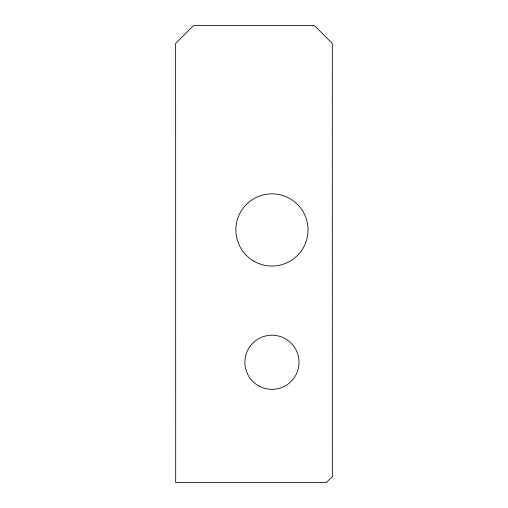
<?xml version="1.0" encoding="UTF-8"?>
<svg xmlns="http://www.w3.org/2000/svg" width="508" height="508" viewBox="0 0 508 508"><rect width="100%" height="100%" fill="white"/><g stroke="black" fill="none" stroke-linecap="round" stroke-linejoin="round"><path stroke-width="0.76" d="M332.353 476.587L326.339 482.6L175.698 482.6L175.641 43.447L193.688 25.451L314.249 25.4L332.296 43.447L332.353 476.587M258.413 385.731A27.07 27.07 0 0 0 299.022 362.287A27.07 27.07 0 0 0 258.413 338.842A27.07 27.07 0 0 0 258.413 385.731M253.905 261.195A36.093 36.093 0 0 0 308.045 229.94A36.093 36.093 0 0 0 253.905 198.679A36.093 36.093 0 0 0 253.905 261.195"/></g></svg>
